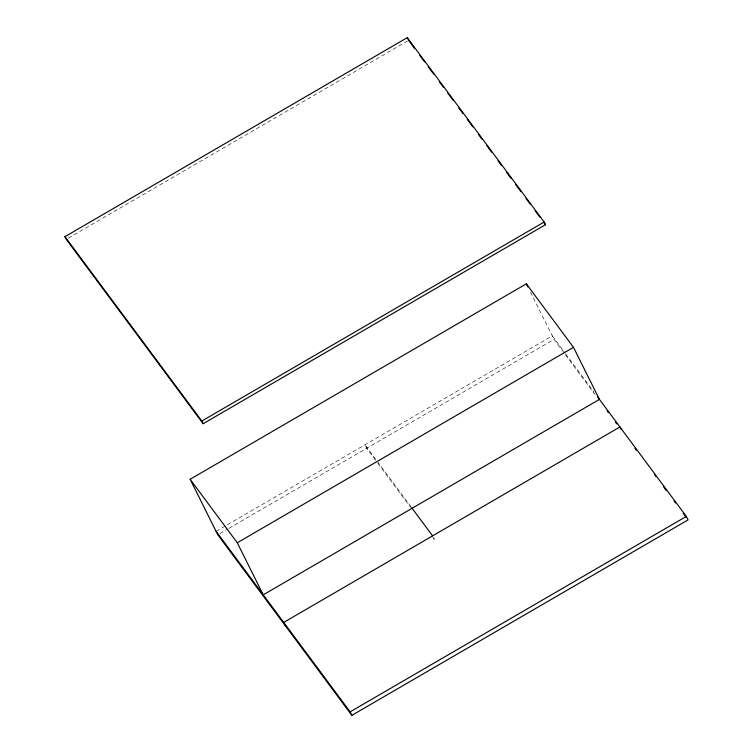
<?xml version="1.0" encoding="UTF-8"?>
<svg xmlns="http://www.w3.org/2000/svg" width="753" height="753" viewBox="0 0 753 753"><rect width="100%" height="100%" fill="white"/><g stroke="black" fill="none" stroke-linecap="round" stroke-linejoin="round"><path stroke-width="0.56" stroke-dasharray="3.77 2.82" d="M68.307 238.164L407.589 40.926M216.092 531.326L552.288 335.885L564.835 352.781M219.857 533.642L227.952 528.926M228.968 528.342L554.029 339.368L595.162 394.77M565.456 353.628L594.117 392.228M410.987 506.75L364.97 444.778L366.711 448.261L377.168 462.351M377.865 463.293L410.639 507.428M432.947 537.473L434.34 539.355L433.474 537.604M530.489 292.155L554.029 339.368"/><path stroke-width="1.13" d="M64.937 236.668L407.269 37.65L544.155 222.013L545.492 224.705L203.159 423.713L66.273 239.35L64.937 236.668L201.823 421.031L203.159 423.713M201.823 421.031L544.155 222.013M190.132 479.275L526.338 283.825L573.485 347.331L599.435 399.382L263.239 594.832L237.28 542.772L190.132 479.275L217.824 534.818L351.867 715.35L688.063 519.899L686.322 516.417L597.355 396.577M237.28 542.772L573.485 347.331M216.092 531.326L350.126 711.858L686.322 516.417M408.606 40.333L414.894 48.794M419.779 55.383L424.673 61.972M428.165 66.669L433.747 74.199M439.338 81.719L443.526 87.367M447.715 93.005L453.306 100.535M458.888 108.055L463.086 113.703M467.274 119.35L472.856 126.871M478.447 134.401L481.939 139.098M486.824 145.687L491.718 152.266M498.006 160.737L501.498 165.444M506.383 172.023L511.268 178.612M515.466 184.25L521.048 191.78M525.942 198.359L530.131 204.007M535.016 210.586L539.901 217.175M543.393 221.881L545.492 224.705M607.012 410.733L608.405 412.616M615.38 422.009L616.773 423.883M634.939 448.346L636.332 450.228M654.508 474.71L655.91 476.593M663.6 486.946L666.396 490.711M674.086 501.074L675.479 502.957M683.169 513.311L685.964 517.076M411.684 507.691L432.599 535.863M621.216 429.587L619.917 426.97L283.721 622.42L285.453 625.903M407.269 37.65L408.164 39.438M526.338 283.825L527.891 286.949M350.126 711.858L351.867 715.35"/></g></svg>
